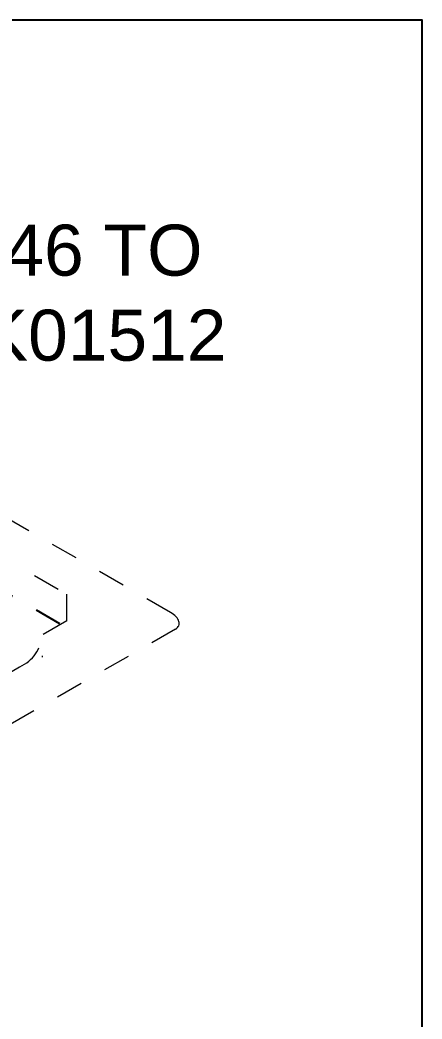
# Model space of a CAD drawing. Extents: x 0 to 11.4, y -13.7 to 0.
# Drawn here: x 9.938 to 11.414, y -3.672 to 0 of the extents above; entities that cross this region are included whole.
import ezdxf

# ---------------------------------------------------------------- set-up
doc = ezdxf.new("R2010")
doc.units = 0
doc.header["$LTSCALE"] = 0.5
doc.header["$MEASUREMENT"] = 0
doc.linetypes.add('HIDDEN2', pattern=[0.1875, 0.125, -0.0625])
doc.layers.add('Brackets', color=181, linetype='CONTINUOUS')
doc.layers.add('FAB DWG', color=221, linetype='CONTINUOUS')
doc.layers.add('Jig', color=41, linetype='CONTINUOUS', lineweight=13)
doc.layers.add('Text-Unprinted', color=131, linetype='CONTINUOUS', plot=False)
doc.styles.get("Standard").update_dxf_attribs({"font": 'arial.ttf'})

msp = doc.modelspace()

# ---------------------------------------------------------------- linework, layer by layer
at = {"layer": 'Brackets', "linetype": 'HIDDEN2', "transparency": 16777216}
msp.add_line((9.4769, -1.8676), (10.0881, -2.2206), dxfattribs=at)
at = {"layer": 'Jig', "linetype": 'HIDDEN2', "transparency": 16777216}
for p, q in [((10.4899, -2.1773), (9.3554, -1.5223)), ((9.471, -1.7421), (10.1092, -2.1105)), ((10.1092, -2.2085), (10.1092, -2.1105)), ((10.5083, -2.2388), (8.402, -3.4548)), ((10.1092, -2.2085), (10.0201, -2.2599)), ((10.0201, -2.3414), (10.0201, -2.3371)), ((9.8493, -2.4279), (9.9377, -2.3769))]:
    msp.add_line(p, q, dxfattribs=at)
msp.add_arc((9.8802, -2.2489), 0.1402, 294.1858, 355.5038, dxfattribs=at)
msp.add_ellipse((10.4458, -2.2028), major_axis=(0.0758, -0.0203), ratio=0.51759, start_param=5.805489, end_param=7.376285, dxfattribs=at)
at = {"layer": 'Text-Unprinted', "ltscale": 0.5, "transparency": 16777216}
msp.add_lwpolyline([(0, 0), (11.4138, 0), (11.4138, -13.6803), (0, -13.6803)], close=True, dxfattribs=at)

# ---------------------------------------------------------------- texts
at = {"layer": 'FAB DWG', "ltscale": 0.5, "transparency": 16777216, "insert": (8.4973, -1.0035), "char_height": 0.18751, "attachment_point": 4}
msp.add_mtext_dynamic_manual_height_columns('\\A1;USE JG00246 TO\\PLOCATE BK01512', width=5.873587, gutter_width=0.4688, heights=[0], dxfattribs=at)

doc.saveas('drawing.dxf')
